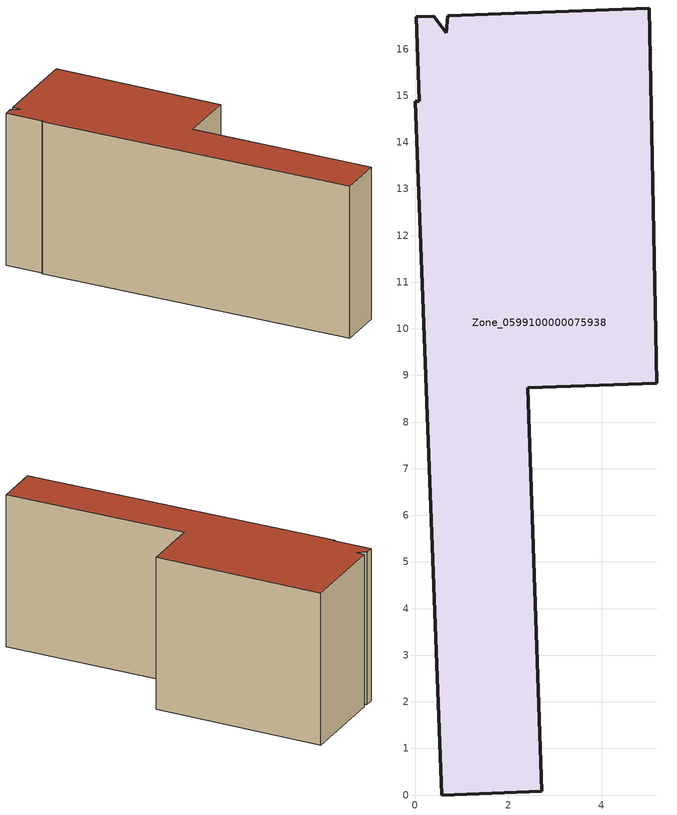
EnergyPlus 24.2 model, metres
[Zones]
Zone_0599100000075938
 floor ground (C_G): 0.09,14.88 0.02,16.69 0.4,16.71 0.67,16.34 0.7,16.72 5.02,16.88 5.18,8.83 2.41,8.73 2.71,0.08 0.57,0 0,14.88 z0
 wall outside (C_F): 0.57,0 2.71,0.08 2.41,8.73 5.18,8.83 5.02,16.88 0.7,16.72 0.67,16.34 0.4,16.71 0.02,16.69 0.09,14.88 0,14.88 0.57,0 z0:7.35
 roof outside (C_R): 0.02,16.69 0.09,14.88 0,14.88 0.57,0 2.71,0.08 2.41,8.73 5.18,8.83 5.02,16.88 0.7,16.72 0.67,16.34 0.4,16.71 z7.35
[BUILDING]
Pand.0599100000075938: North Axis=0; Terrain=City; Loads Convergence Tolerance Value=0.04; Temperature Convergence Tolerance Value=0.4; Solar Distribution=FullExterior; Maximum Number of Warmup Days=25; Minimum Number of Warmup Days=1
[Site:Location]
Rotterdam.The.Hague.AP_ZH_NLD Design_Conditions: Latitude=51.96; Longitude=4.45; Time Zone=1; Elevation=-4.5
[SITE:GROUNDTEMPERATURE:BUILDINGSURFACE]
18, 18, 18, 18, 18, 18, 18, 18, 18, 18, 18, 18
[MATERIAL] Thermal Absorptance=0.9; Solar Absorptance=0.7; Visible Absorptance=0.7
Name | Roughness | Thickness | Conductivity | Density | Specific Heat
G.TI.1946 | MediumSmooth | 0.15 | 1 | 540 | 1210
F.TI.1946 | Rough | 0.3 | 0.857143 | 1920 | 840
R.TI.1946 | MediumRough | 0.2 | 0.1 | 1500 | 1000
[CONSTRUCTION]
C_G: G.TI.1946
C_F: F.TI.1946
C_R: R.TI.1946
[ZONE]
Zone_0599100000075938: Type=1; Multiplier=1; Ceiling Height=Autocalculate; Volume=Autocalculate; Floor Area=autocalculate; Part of Total Floor Area=Yes
[ZONEINFILTRATION:DESIGNFLOWRATE]
Infil_Zone_0599100000075938: Zone or ZoneList or Space or SpaceList=Zone_0599100000075938; Schedule=AlwaysOn; Design Flow Rate Calculation Method=Flow/Area; Flow Rate per Floor Area=0.003; Constant Term Coefficient=1; Temperature Term Coefficient=0; Velocity Term Coefficient=0; Velocity Squared Term Coefficient=0
[HVACTEMPLATE:ZONE:IDEALLOADSAIRSYSTEM]
Zone_0599100000075938: Maximum Heating Supply Air Temperature=50; Minimum Cooling Supply Air Temperature=13; Maximum Heating Supply Air Humidity Ratio=0.0156; Minimum Cooling Supply Air Humidity Ratio=0.0077; Heating Limit=NoLimit; Cooling Limit=NoLimit; Dehumidification Control Type=ConstantSensibleHeatRatio; Cooling Sensible Heat Ratio=0.7; Dehumidification Setpoint=60; Humidification Control Type=None; Humidification Setpoint=30; Outdoor Air Method=None; Outdoor Air Flow Rate per Person=0.00944; Outdoor Air Flow Rate per Zone Floor Area=0; Outdoor Air Flow Rate per Zone=0; Demand Controlled Ventilation Type=None; Outdoor Air Economizer Type=NoEconomizer; Heat Recovery Type=None; Sensible Heat Recovery Effectiveness=0.7; Latent Heat Recovery Effectiveness=0.65
[ZONECONTROL:THERMOSTAT]
ThermostatControl_Zone_0599100000075938: Zone or ZoneList=Zone_0599100000075938; Control Type Schedule=DualSetpointControlType; Control 1=Thermostat_Zone_0599100000075938; Temperature Difference Between Cutout And Setpoint=0
[THERMOSTATSETPOINT:DUALSETPOINT]
Thermostat_Zone_0599100000075938: Heating Setpoint Temperature Schedule=HeatingSetpoint_Zone_0599100000075938; Cooling Setpoint Temperature Schedule=CoolingSetpoint_Zone_0599100000075938
[SCHEDULE:COMPACT]
HeatingSetpoint_Zone_0599100000075938: Through: 12/31, For: AllDays, Until: 24:00, 21
CoolingSetpoint_Zone_0599100000075938: Through: 12/31, For: AllDays, Until: 24:00, 24
DualSetpointControlType: Through: 12/31, For: AllDays, Until: 24:00, 4
AlwaysOn: Through: 12/31, For: AllDays, Until: 24:00, 1
